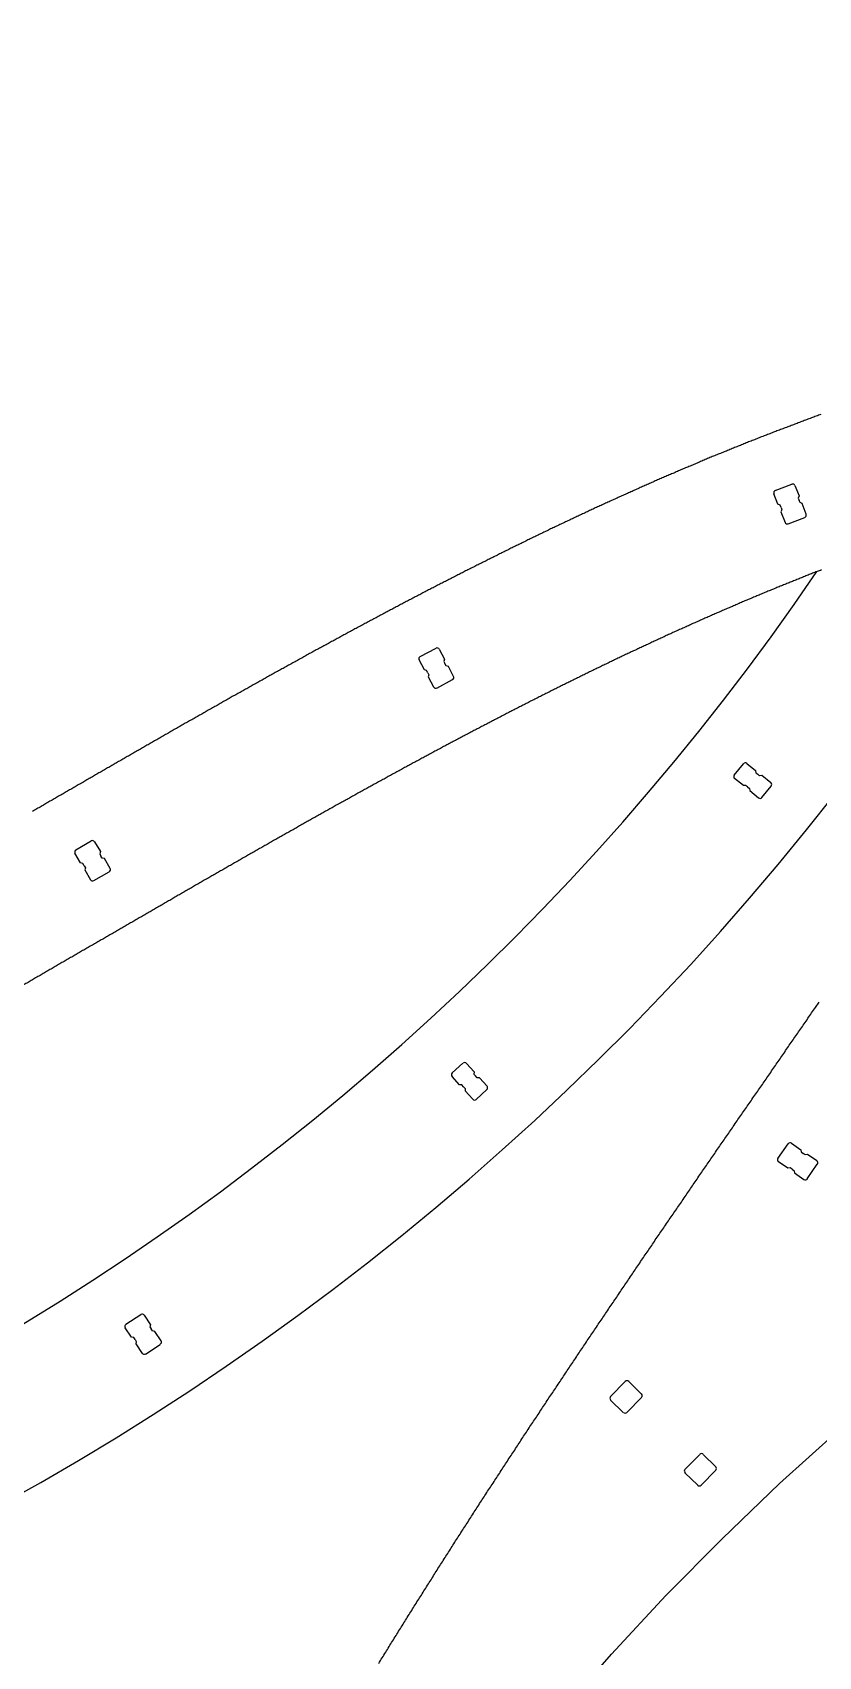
# Model space of a CAD drawing. Header units: inches. Extents: x 499362 to 502582, y 2541888 to 2545349.
# Drawn here: x 501401.6 to 501450.2, y 2543411.4 to 2543511.7 of the extents above; entities that cross this region are included whole.
import ezdxf

# ---------------------------------------------------------------- set-up
doc = ezdxf.new("R2010")
doc.units = ezdxf.units.IN
doc.linetypes.add('ACAD_ISO04W100', pattern=[30, 24, -3, 0, -3])
doc.layers.add('0-段落划分', color=2, linetype='Continuous')
doc.layers.add('桥-立柱', color=5, linetype='Continuous')

# ---------------------------------------------------------------- blocks, each defined once
blk = doc.blocks.new('A$C035667EC')
at = {"layer": '桥-立柱', "color": 1, "linetype": 'Continuous'}
for p, q in [((501447.71, 2543482.59), (501447.46, 2543483.24)), ((501447.54, 2543483.43), (501448.57, 2543483.83)), ((501448.76, 2543483.75), (501449.02, 2543483.1)), ((501449.02, 2543483.1), (501448.96, 2543482.97)), ((501448.96, 2543482.97), (501449.01, 2543482.83)), ((501447.84, 2543482.53), (501447.71, 2543482.59)), ((501447.9, 2543482.39), (501447.84, 2543482.53)), ((501447.95, 2543482.25), (501447.89, 2543482.12)), ((501447.89, 2543482.12), (501448.15, 2543481.47)), ((501447.9, 2543482.39), (501447.95, 2543482.25)), ((501449.07, 2543482.69), (501449.01, 2543482.83)), ((501449.2, 2543482.63), (501449.07, 2543482.69)), ((501449.45, 2543481.98), (501449.2, 2543482.63)), ((501448.34, 2543481.38), (501449.37, 2543481.78)), ((501425.87, 2543472.36), (501425.54, 2543472.98)), ((501425.6, 2543473.18), (501426.58, 2543473.69)), ((501426.78, 2543473.63), (501427.1, 2543473.01)), ((501427.1, 2543473.01), (501427.06, 2543472.87)), ((501427.06, 2543472.87), (501427.13, 2543472.74)), ((501426, 2543472.32), (501425.87, 2543472.36)), ((501426.07, 2543472.18), (501426, 2543472.32)), ((501426.07, 2543472.18), (501426.14, 2543472.05)), ((501426.14, 2543472.05), (501426.1, 2543471.92)), ((501426.1, 2543471.92), (501426.42, 2543471.3)), ((501427.2, 2543472.61), (501427.13, 2543472.74)), ((501427.34, 2543472.57), (501427.2, 2543472.61)), ((501427.66, 2543471.95), (501427.34, 2543472.57)), ((501426.63, 2543471.23), (501427.6, 2543471.75)), ((501445, 2543465.85), (501445.57, 2543466.55)), ((501445.78, 2543466.57), (501446.32, 2543466.13)), ((501446.32, 2543466.13), (501446.34, 2543465.99)), ((501446.34, 2543465.99), (501446.46, 2543465.9)), ((501446.57, 2543465.81), (501446.46, 2543465.9)), ((501446.71, 2543465.82), (501446.57, 2543465.81)), ((501447.26, 2543465.38), (501446.71, 2543465.82)), ((501445.57, 2543465.2), (501445.03, 2543465.64)), ((501445.71, 2543465.21), (501445.57, 2543465.2)), ((501445.83, 2543465.12), (501445.71, 2543465.21)), ((501445.83, 2543465.12), (501445.95, 2543465.03)), ((501445.95, 2543465.03), (501445.96, 2543464.89)), ((501445.96, 2543464.89), (501446.51, 2543464.45)), ((501446.72, 2543464.47), (501447.28, 2543465.17)), ((501404.33, 2543461.23), (501405.28, 2543461.78)), ((501404.62, 2543460.42), (501404.27, 2543461.02)), ((501405.48, 2543461.73), (501405.84, 2543461.12)), ((501405.84, 2543461.12), (501405.8, 2543460.98)), ((501405.8, 2543460.98), (501405.87, 2543460.85)), ((501405.95, 2543460.72), (501405.87, 2543460.85)), ((501404.76, 2543460.38), (501404.62, 2543460.42)), ((501404.84, 2543460.25), (501404.76, 2543460.38)), ((501404.84, 2543460.25), (501404.91, 2543460.12)), ((501404.91, 2543460.12), (501404.88, 2543459.99)), ((501404.88, 2543459.99), (501405.23, 2543459.38)), ((501405.43, 2543459.33), (501406.38, 2543459.88)), ((501406.09, 2543460.69), (501405.95, 2543460.72)), ((501406.44, 2543460.08), (501406.09, 2543460.69)), ((501427.58, 2543447.44), (501428.24, 2543448.04)), ((501428.46, 2543448.03), (501428.93, 2543447.51)), ((501428.04, 2543446.71), (501427.57, 2543447.23)), ((501428.18, 2543446.7), (501428.04, 2543446.71)), ((501428.28, 2543446.59), (501428.18, 2543446.7)), ((501428.93, 2543447.51), (501428.92, 2543447.37)), ((501428.92, 2543447.37), (501429.02, 2543447.26)), ((501429.12, 2543447.15), (501429.02, 2543447.26)), ((501429.26, 2543447.14), (501429.12, 2543447.15)), ((501429.73, 2543446.63), (501429.26, 2543447.14)), ((501428.28, 2543446.59), (501428.38, 2543446.48)), ((501428.38, 2543446.48), (501428.38, 2543446.34)), ((501428.38, 2543446.34), (501428.85, 2543445.82)), ((501429.06, 2543445.81), (501429.72, 2543446.41)), ((501447.71, 2543442.15), (501448.33, 2543443.06)), ((501448.54, 2543443.1), (501449.12, 2543442.7)), ((501449.12, 2543442.7), (501449.14, 2543442.56)), ((501448.32, 2543441.55), (501447.75, 2543441.94)), ((501449.14, 2543442.56), (501449.27, 2543442.47)), ((501449.39, 2543442.39), (501449.27, 2543442.47)), ((501449.53, 2543442.41), (501449.39, 2543442.39)), ((501449.52, 2543440.9), (501450.14, 2543441.81)), ((501450.11, 2543442.02), (501449.53, 2543442.41)), ((501448.46, 2543441.57), (501448.32, 2543441.55)), ((501448.59, 2543441.49), (501448.46, 2543441.57)), ((501448.59, 2543441.49), (501448.71, 2543441.4)), ((501448.71, 2543441.4), (501448.73, 2543441.26)), ((501448.73, 2543441.26), (501449.31, 2543440.86)), ((501407.76, 2543431.12), (501407.37, 2543431.7)), ((501407.42, 2543431.91), (501408.34, 2543432.51)), ((501408.54, 2543432.47), (501408.93, 2543431.88)), ((501408.93, 2543431.88), (501408.9, 2543431.75)), ((501408.9, 2543431.75), (501408.98, 2543431.62)), ((501407.9, 2543431.09), (501407.76, 2543431.12)), ((501407.98, 2543430.96), (501407.9, 2543431.09)), ((501407.98, 2543430.96), (501408.06, 2543430.84)), ((501408.06, 2543430.84), (501408.03, 2543430.7)), ((501408.03, 2543430.7), (501408.42, 2543430.11)), ((501408.63, 2543430.07), (501409.54, 2543430.67)), ((501409.06, 2543431.5), (501408.98, 2543431.62)), ((501409.2, 2543431.47), (501409.06, 2543431.5)), ((501409.59, 2543430.88), (501409.2, 2543431.47)), ((501438.27, 2543428.37), (501437.36, 2543427.44)), ((501439.27, 2543427.6), (501438.49, 2543428.37)), ((501438.15, 2543426.46), (501437.37, 2543427.23)), ((501439.27, 2543427.39), (501438.36, 2543426.46)), ((501442.87, 2543423.87), (501441.96, 2543422.94)), ((501443.87, 2543423.1), (501443.08, 2543423.87)), ((501442.75, 2543421.96), (501441.96, 2543422.73)), ((501443.87, 2543422.89), (501442.96, 2543421.96))]:
    blk.add_line(p, q, dxfattribs=at)
for centre, start, end in [((501448.62, 2543483.69), 21.344, 111.344), ((501447.6, 2543483.29), 111.344, 201.344), ((501449.31, 2543481.92), 291.344, 21.344), ((501448.29, 2543481.52), 201.344, 291.344), ((501425.67, 2543473.05), 117.7663, 207.7663), ((501426.65, 2543473.56), 27.7663, 117.7663), ((501427.53, 2543471.88), 297.7663, 27.7663), ((501426.56, 2543471.37), 207.7663, 297.7663), ((501445.12, 2543465.75), 141.2088, 231.2088), ((501445.69, 2543466.46), 51.2088, 141.2088), ((501447.17, 2543465.27), 321.2088, 51.2088), ((501446.6, 2543464.56), 231.2088, 321.2088), ((501405.35, 2543461.65), 30.0944, 120.0944), ((501404.4, 2543461.1), 120.0944, 210.0944), ((501406.31, 2543460.01), 300.0944, 30.0944), ((501405.36, 2543459.46), 210.0944, 300.0944), ((501428.35, 2543447.93), 42.2564, 132.2564), ((501427.68, 2543447.33), 132.2564, 222.2564), ((501428.96, 2543445.92), 222.2564, 312.2564), ((501429.62, 2543446.53), 312.2564, 42.2564), ((501448.46, 2543442.97), 55.4091, 145.4091), ((501447.83, 2543442.07), 145.4091, 235.4091), ((501450.02, 2543441.89), 325.4091, 55.4091), ((501449.4, 2543440.99), 235.4091, 325.4091), ((501407.5, 2543431.78), 123.3039, 213.3039), ((501408.42, 2543432.39), 33.3039, 123.3039), ((501409.46, 2543430.8), 303.3039, 33.3039), ((501408.54, 2543430.2), 213.3039, 303.3039), ((501438.38, 2543428.27), 45.6108, 135.6108), ((501437.47, 2543427.34), 135.6108, 225.6108), ((501439.17, 2543427.5), 315.6108, 45.6108), ((501438.26, 2543426.57), 225.6108, 315.6108), ((501442.98, 2543423.77), 45.6108, 135.6108), ((501442.07, 2543422.84), 135.6108, 225.6108), ((501443.76, 2543423), 315.6108, 45.6108), ((501442.85, 2543422.07), 225.6108, 315.6108)]:
    blk.add_arc(centre, 0.15, start, end, dxfattribs=at)
blk = doc.blocks.new('A$C3A006F90')
at = {"layer": '0-段落划分', "color": 2, "flags": 128}
for points in [[(501450.36, 2543488.14, -0.000509), (501450.07, 2543488.03, -0.000506), (501449.77, 2543487.92, -0.000503), (501449.48, 2543487.81, -0.0005), (501449.19, 2543487.7, -0.000497), (501448.89, 2543487.59, -0.000494), (501448.6, 2543487.48, -0.000491), (501448.31, 2543487.37, -0.000489), (501448.01, 2543487.26, -0.000486), (501447.72, 2543487.15, -0.000483), (501447.43, 2543487.04, -0.00048), (501447.14, 2543486.92, -0.000477), (501446.85, 2543486.81, -0.000474), (501446.55, 2543486.7, -0.000471), (501446.26, 2543486.58, -0.000468), (501445.97, 2543486.47, -0.000465), (501445.68, 2543486.35, -0.000462), (501445.39, 2543486.23, -0.000459), (501445.1, 2543486.12, -0.000456), (501444.81, 2543486, -0.000453), (501444.52, 2543485.88, -0.00045), (501444.23, 2543485.76, -0.000447), (501443.94, 2543485.65, -0.000444), (501443.65, 2543485.53, -0.000441), (501443.36, 2543485.41, -0.000438), (501443.07, 2543485.29, -0.000435), (501442.79, 2543485.16, -0.000433), (501442.5, 2543485.04, -0.00043), (501442.21, 2543484.92, -0.000427), (501441.92, 2543484.8, -0.000424), (501441.63, 2543484.68, -0.000421), (501441.35, 2543484.55, -0.000418), (501441.06, 2543484.43, -0.000415), (501440.77, 2543484.31, -0.000412), (501440.49, 2543484.18, -0.000409), (501440.2, 2543484.06, -0.000406), (501439.91, 2543483.93, -0.000403), (501439.63, 2543483.8, -0.0004), (501439.34, 2543483.68, -0.000397), (501439.05, 2543483.55, -0.000394), (501438.77, 2543483.42, -0.000391), (501438.48, 2543483.29, -0.000388), (501438.2, 2543483.17, -0.000385), (501437.91, 2543483.04, -0.000383), (501437.63, 2543482.91, -0.00038), (501437.34, 2543482.78, -0.000377), (501437.06, 2543482.65, -0.000374), (501436.78, 2543482.52, -0.000371), (501436.49, 2543482.39, -0.000368), (501436.21, 2543482.26, -0.000365), (501435.93, 2543482.13, -0.000362), (501435.64, 2543481.99, -0.000359), (501435.36, 2543481.86, -0.000356), (501435.08, 2543481.73, -0.000353), (501434.79, 2543481.59, -0.00035), (501434.51, 2543481.46, -0.000347), (501434.23, 2543481.33, -0.000344), (501433.95, 2543481.19, -0.000341), (501433.66, 2543481.06, -0.000339), (501433.38, 2543480.92, -0.000336), (501433.1, 2543480.79, -0.000333), (501432.82, 2543480.65, -0.00033), (501432.54, 2543480.52, -0.000327), (501432.26, 2543480.38, -0.000324), (501431.98, 2543480.24, -0.000321), (501431.7, 2543480.1, -0.000318), (501431.42, 2543479.97, -0.000315), (501431.14, 2543479.83, -0.000312), (501430.86, 2543479.69, -0.000309), (501430.58, 2543479.55, -0.000306), (501430.3, 2543479.41, -0.000303), (501430.02, 2543479.27, -0.0003), (501429.74, 2543479.13, -0.000298), (501429.46, 2543478.99, -0.000295), (501429.18, 2543478.85, -0.000292), (501428.9, 2543478.71, -0.000289), (501428.62, 2543478.57, -0.000286), (501428.34, 2543478.43, -0.000283), (501428.07, 2543478.29, -0.00028), (501427.79, 2543478.15, -0.000277), (501427.51, 2543478, -0.000274), (501427.23, 2543477.86, -0.000271), (501426.95, 2543477.72, -0.000268), (501426.68, 2543477.58, -0.000265), (501426.4, 2543477.43, -0.000262), (501426.12, 2543477.29, -0.00026), (501425.84, 2543477.15, -0.000257), (501425.57, 2543477, -0.000254), (501425.29, 2543476.86, -0.000251), (501425.01, 2543476.71, -0.000248), (501424.74, 2543476.57, -0.000245), (501424.46, 2543476.42, -0.000242), (501424.19, 2543476.28, -0.000239), (501423.91, 2543476.13, -0.000236), (501423.63, 2543475.98, -0.000233), (501423.36, 2543475.84, -0.00023), (501423.08, 2543475.69, -0.000227), (501422.81, 2543475.54, -0.000225), (501422.53, 2543475.4, -0.000222), (501422.26, 2543475.25, -0.000219), (501421.98, 2543475.1, -0.000216), (501421.71, 2543474.95, -0.000213), (501421.43, 2543474.81, -0.00021), (501421.16, 2543474.66, -0.000207), (501420.88, 2543474.51, -0.000204), (501420.61, 2543474.36, -0.000201), (501420.34, 2543474.21, -0.000198), (501420.06, 2543474.06, -0.000195), (501419.79, 2543473.91, -0.000193), (501419.51, 2543473.76, -0.00019), (501419.24, 2543473.62, -0.000187), (501418.97, 2543473.47, -0.000184), (501418.69, 2543473.32, -0.000181), (501418.42, 2543473.16, -0.000178), (501418.15, 2543473.01, -0.000175), (501417.88, 2543472.86, -0.000172), (501417.6, 2543472.71, -0.000169), (501417.33, 2543472.56, -0.000166), (501417.06, 2543472.41, -0.000163), (501416.78, 2543472.26, -0.000161), (501416.51, 2543472.11, -0.000158), (501416.24, 2543471.96, -0.000155), (501415.97, 2543471.8, -0.000152), (501415.7, 2543471.65, -0.000149), (501415.42, 2543471.5, -0.000146), (501415.15, 2543471.35, -0.000143), (501414.88, 2543471.19, -0.00014), (501414.61, 2543471.04, -0.000137), (501414.34, 2543470.89, -0.000134), (501414.06, 2543470.74, -0.000132), (501413.79, 2543470.58, -0.000129), (501413.52, 2543470.43, -0.000126), (501413.25, 2543470.28, -0.000122), (501412.98, 2543470.12, -0.00012), (501412.71, 2543469.97, -0.000117), (501412.44, 2543469.82, -0.000114), (501412.17, 2543469.66, -0.000111), (501411.9, 2543469.51, -0.000108), (501411.63, 2543469.35, -0.000105), (501411.35, 2543469.2, -0.000102), (501411.08, 2543469.05, -0.000099), (501410.81, 2543468.89, -0.000097), (501410.54, 2543468.74, -0.000094), (501410.27, 2543468.58, -0.000091), (501410, 2543468.43, -0.000088), (501409.73, 2543468.27, -0.000085), (501409.46, 2543468.12, -0.000082), (501409.19, 2543467.96, -0.000079), (501408.92, 2543467.81, -0.000076), (501408.65, 2543467.65, -0.000073), (501408.38, 2543467.5, -0.000071), (501408.11, 2543467.34, -0.000068), (501407.84, 2543467.19, -0.000065), (501407.57, 2543467.03, -0.000062), (501407.3, 2543466.88, -0.000059), (501407.03, 2543466.72, -0.000056), (501406.76, 2543466.57, -0.000053), (501406.49, 2543466.41, -0.00005), (501406.22, 2543466.25, -0.000048), (501405.95, 2543466.1, -0.000045), (501405.68, 2543465.94, -0.000042), (501405.41, 2543465.79, -0.000039), (501405.14, 2543465.63, -0.000036), (501404.88, 2543465.48, -0.000033), (501404.61, 2543465.32, -0.00003), (501404.34, 2543465.16, -0.000027), (501404.07, 2543465.01, -0.000024), (501403.8, 2543464.85, -0.000022), (501403.53, 2543464.7, -0.000019), (501403.26, 2543464.54, -0.000016), (501402.99, 2543464.38, -0.000013), (501402.72, 2543464.23, -0.00001), (501402.45, 2543464.07, -0.000007), (501402.18, 2543463.91, -0.000004), (501401.91, 2543463.76, -0.000001), (501401.64, 2543463.6, -0.000001)], [(501450.4, 2543478.53, -0.000427), (501450.12, 2543478.43, -0.000425), (501449.84, 2543478.32, -0.000423), (501449.57, 2543478.21, -0.00042), (501449.29, 2543478.1, -0.000418), (501449.02, 2543477.99, -0.000416), (501448.74, 2543477.88, -0.000413), (501448.47, 2543477.77, -0.000411), (501448.19, 2543477.66, -0.000408), (501447.92, 2543477.55, -0.000406), (501447.64, 2543477.44, -0.000404), (501447.37, 2543477.32, -0.000401), (501447.09, 2543477.21, -0.000399), (501446.82, 2543477.1, -0.000397), (501446.54, 2543476.98, -0.000394), (501446.27, 2543476.87, -0.000392), (501446, 2543476.75, -0.000389), (501445.72, 2543476.64, -0.000387), (501445.45, 2543476.52, -0.000384), (501445.17, 2543476.4, -0.000382), (501444.9, 2543476.28, -0.00038), (501444.63, 2543476.17, -0.000377), (501444.35, 2543476.05, -0.000375), (501444.08, 2543475.93, -0.000372), (501443.81, 2543475.81, -0.00037), (501443.53, 2543475.69, -0.000368), (501443.26, 2543475.57, -0.000365), (501442.99, 2543475.45, -0.000363), (501442.72, 2543475.33, -0.00036), (501442.44, 2543475.21, -0.000358), (501442.17, 2543475.08, -0.000355), (501441.9, 2543474.96, -0.000353), (501441.63, 2543474.84, -0.00035), (501441.35, 2543474.72, -0.000348), (501441.08, 2543474.59, -0.000345), (501440.81, 2543474.47, -0.000343), (501440.54, 2543474.34, -0.000341), (501440.26, 2543474.22, -0.000338), (501439.99, 2543474.09, -0.000336), (501439.72, 2543473.96, -0.000333), (501439.45, 2543473.84, -0.000331), (501439.18, 2543473.71, -0.000328), (501438.91, 2543473.58, -0.000326), (501438.64, 2543473.46, -0.000323), (501438.36, 2543473.33, -0.000321), (501438.09, 2543473.2, -0.000318), (501437.82, 2543473.07, -0.000316), (501437.55, 2543472.94, -0.000313), (501437.28, 2543472.81, -0.000311), (501437.01, 2543472.68, -0.000308), (501436.74, 2543472.55, -0.000306), (501436.47, 2543472.42, -0.000303), (501436.2, 2543472.29, -0.000301), (501435.93, 2543472.16, -0.000298), (501435.66, 2543472.02, -0.000296), (501435.39, 2543471.89, -0.000293), (501435.12, 2543471.76, -0.000291), (501434.85, 2543471.62, -0.000288), (501434.58, 2543471.49, -0.000285), (501434.31, 2543471.36, -0.000283), (501434.04, 2543471.22, -0.00028), (501433.77, 2543471.09, -0.000278), (501433.5, 2543470.95, -0.000275), (501433.23, 2543470.82, -0.000273), (501432.96, 2543470.68, -0.00027), (501432.69, 2543470.54, -0.000268), (501432.42, 2543470.41, -0.000265), (501432.15, 2543470.27, -0.000263), (501431.88, 2543470.13, -0.00026), (501431.61, 2543469.99, -0.000257), (501431.34, 2543469.86, -0.000255), (501431.07, 2543469.72, -0.000252), (501430.81, 2543469.58, -0.00025), (501430.54, 2543469.44, -0.000247), (501430.27, 2543469.3, -0.000244), (501430, 2543469.16, -0.000242), (501429.73, 2543469.02, -0.000239), (501429.46, 2543468.88, -0.000237), (501429.19, 2543468.74, -0.000234), (501428.92, 2543468.6, -0.000232), (501428.66, 2543468.46, -0.000229), (501428.39, 2543468.32, -0.000226), (501428.12, 2543468.18, -0.000224), (501427.85, 2543468.03, -0.000221), (501427.58, 2543467.89, -0.000218), (501427.31, 2543467.75, -0.000216), (501427.05, 2543467.61, -0.000213), (501426.78, 2543467.46, -0.000211), (501426.51, 2543467.32, -0.000208), (501426.24, 2543467.17, -0.000205), (501425.97, 2543467.03, -0.000203), (501425.71, 2543466.89, -0.0002), (501425.44, 2543466.74, -0.000197), (501425.17, 2543466.6, -0.000195), (501424.9, 2543466.45, -0.000192), (501424.64, 2543466.31, -0.000189), (501424.37, 2543466.16, -0.000187), (501424.1, 2543466.01, -0.000184), (501423.83, 2543465.87, -0.000181), (501423.56, 2543465.72, -0.000179), (501423.3, 2543465.57, -0.000176), (501423.03, 2543465.43, -0.000173), (501422.76, 2543465.28, -0.000171), (501422.49, 2543465.13, -0.000168), (501422.23, 2543464.99, -0.000165), (501421.96, 2543464.84, -0.000163), (501421.69, 2543464.69, -0.00016), (501421.42, 2543464.54, -0.000157), (501421.16, 2543464.39, -0.000155), (501420.89, 2543464.24, -0.000152), (501420.62, 2543464.1, -0.000149), (501420.35, 2543463.95, -0.000147), (501420.09, 2543463.8, -0.000144), (501419.82, 2543463.65, -0.000141), (501419.55, 2543463.5, -0.000138), (501419.29, 2543463.35, -0.000136), (501419.02, 2543463.2, -0.000133), (501418.75, 2543463.05, -0.00013), (501418.48, 2543462.9, -0.000128), (501418.22, 2543462.75, -0.000125), (501417.95, 2543462.59, -0.000124), (501417.68, 2543462.44, -0.000122), (501417.41, 2543462.29, -0.00012), (501417.14, 2543462.14, -0.000117), (501416.88, 2543461.99, -0.000114), (501416.61, 2543461.84, -0.000111), (501416.34, 2543461.68, -0.000108), (501416.07, 2543461.53, -0.000105), (501415.81, 2543461.38, -0.000102), (501415.54, 2543461.23, -0.000099), (501415.27, 2543461.07, -0.000097), (501415, 2543460.92, -0.000094), (501414.74, 2543460.77, -0.000091), (501414.47, 2543460.62, -0.000088), (501414.2, 2543460.46, -0.000085), (501413.94, 2543460.31, -0.000082), (501413.67, 2543460.16, -0.000079), (501413.4, 2543460, -0.000076), (501413.13, 2543459.85, -0.000073), (501412.86, 2543459.69, -0.000071), (501412.6, 2543459.54, -0.000068), (501412.33, 2543459.39, -0.000065), (501412.06, 2543459.23, -0.000062), (501411.79, 2543459.08, -0.000059), (501411.53, 2543458.92, -0.000056), (501411.26, 2543458.77, -0.000053), (501410.99, 2543458.61, -0.00005), (501410.72, 2543458.46, -0.000048), (501410.45, 2543458.3, -0.000045), (501410.19, 2543458.15, -0.000042), (501409.92, 2543457.99, -0.000039), (501409.65, 2543457.84, -0.000036), (501409.38, 2543457.68, -0.000033), (501409.11, 2543457.53, -0.00003), (501408.85, 2543457.37, -0.000027), (501408.58, 2543457.22, -0.000024), (501408.31, 2543457.06, -0.000022), (501408.04, 2543456.91, -0.000019), (501407.77, 2543456.75, -0.000016), (501407.5, 2543456.6, -0.000013), (501407.23, 2543456.44, -0.00001), (501406.97, 2543456.28, -0.000007), (501406.7, 2543456.13, -0.000004), (501406.43, 2543455.97, -0.000001), (501406.16, 2543455.82, -0.000001)], [(501406.16, 2543455.82, 0.000001), (501405.89, 2543455.66, 0.000004), (501405.62, 2543455.5, 0.000007), (501405.35, 2543455.35, 0.00001), (501405.08, 2543455.19, 0.000013), (501404.81, 2543455.04, 0.000015), (501404.54, 2543454.88, 0.000018), (501404.27, 2543454.72, 0.000021), (501404, 2543454.57, 0.000024), (501403.73, 2543454.41, 0.000026), (501403.46, 2543454.26, 0.000029), (501403.19, 2543454.1, 0.000032), (501402.92, 2543453.94, 0.000035), (501402.65, 2543453.79, 0.000038), (501402.38, 2543453.63, 0.00004), (501402.11, 2543453.47, 0.000043), (501401.84, 2543453.32, 0.000046), (501401.57, 2543453.16, 0.000049), (501401.3, 2543453, 0.000052), (501401.03, 2543452.85, 0.000054)], [(501423.04, 2543410.95, 0.000222), (501423.25, 2543411.3, 0.00022), (501423.47, 2543411.64, 0.000218), (501423.68, 2543411.99, 0.000216), (501423.89, 2543412.33, 0.000215), (501424.11, 2543412.68, 0.000213), (501424.32, 2543413.02, 0.000211), (501424.54, 2543413.37, 0.000209), (501424.75, 2543413.71, 0.000207), (501424.97, 2543414.06, 0.000205), (501425.18, 2543414.4, 0.000203), (501425.4, 2543414.75, 0.000202), (501425.62, 2543415.09, 0.0002), (501425.83, 2543415.43, 0.000198), (501426.05, 2543415.78, 0.000196), (501426.27, 2543416.12, 0.000194), (501426.48, 2543416.46, 0.000192), (501426.7, 2543416.81, 0.000191), (501426.92, 2543417.15, 0.000189), (501427.14, 2543417.49, 0.000187), (501427.36, 2543417.83, 0.000185), (501427.57, 2543418.18, 0.000183), (501427.79, 2543418.52, 0.000181), (501428.01, 2543418.86, 0.000179), (501428.23, 2543419.2, 0.000178), (501428.45, 2543419.54, 0.000176), (501428.67, 2543419.88, 0.000174), (501428.89, 2543420.23, 0.000172), (501429.11, 2543420.57, 0.00017), (501429.33, 2543420.91, 0.000168), (501429.55, 2543421.25, 0.000167), (501429.77, 2543421.59, 0.000165), (501429.99, 2543421.93, 0.000163), (501430.22, 2543422.27, 0.000161), (501430.44, 2543422.61, 0.000159), (501430.66, 2543422.95, 0.000157), (501430.88, 2543423.29, 0.000155), (501431.1, 2543423.63, 0.000154), (501431.33, 2543423.97, 0.000152), (501431.55, 2543424.31, 0.00015), (501431.77, 2543424.65, 0.000148), (501431.99, 2543424.99, 0.000146), (501432.22, 2543425.33, 0.000144), (501432.44, 2543425.67, 0.000143), (501432.67, 2543426, 0.000141), (501432.89, 2543426.34, 0.000139), (501433.11, 2543426.68, 0.000137), (501433.34, 2543427.02, 0.000135), (501433.56, 2543427.36, 0.000133), (501433.79, 2543427.7, 0.000131), (501434.01, 2543428.03, 0.00013), (501434.24, 2543428.37, 0.000128), (501434.46, 2543428.71, 0.000126), (501434.69, 2543429.05, 0.000124), (501434.91, 2543429.39, 0.000122), (501435.14, 2543429.72, 0.00012), (501435.36, 2543430.06, 0.000118), (501435.59, 2543430.4, 0.000116), (501435.81, 2543430.73, 0.000115), (501436.04, 2543431.07, 0.000113), (501436.27, 2543431.41, 0.000111), (501436.49, 2543431.74, 0.000109), (501436.72, 2543432.08, 0.000107), (501436.95, 2543432.42, 0.000105), (501437.17, 2543432.75, 0.000104), (501437.4, 2543433.09, 0.000102), (501437.63, 2543433.43, 0.0001), (501437.86, 2543433.76, 0.000098), (501438.08, 2543434.1, 0.000096), (501438.31, 2543434.44, 0.000094), (501438.54, 2543434.77, 0.000093), (501438.77, 2543435.11, 0.000091), (501438.99, 2543435.44, 0.000089), (501439.22, 2543435.78, 0.000087), (501439.45, 2543436.11, 0.000085), (501439.68, 2543436.45, 0.000083), (501439.91, 2543436.78, 0.000082), (501440.13, 2543437.12, 0.00008), (501440.36, 2543437.46, 0.000078), (501440.59, 2543437.79, 0.000076), (501440.82, 2543438.13, 0.000074), (501441.05, 2543438.46, 0.000072), (501441.28, 2543438.79, 0.000071), (501441.51, 2543439.13, 0.000069), (501441.74, 2543439.46, 0.000067), (501441.97, 2543439.8, 0.000065), (501442.2, 2543440.13, 0.000063), (501442.42, 2543440.47, 0.000061), (501442.65, 2543440.8, 0.00006), (501442.88, 2543441.14, 0.000058), (501443.11, 2543441.47, 0.000056), (501443.34, 2543441.81, 0.000054), (501443.57, 2543442.14, 0.000052), (501443.8, 2543442.47, 0.00005), (501444.03, 2543442.81, 0.000049), (501444.26, 2543443.14, 0.000047), (501444.49, 2543443.48, 0.000045), (501444.72, 2543443.81, 0.000043), (501444.95, 2543444.14, 0.000041), (501445.18, 2543444.48, 0.000039), (501445.41, 2543444.81, 0.000038), (501445.64, 2543445.15, 0.000036), (501445.87, 2543445.48, 0.000034), (501446.1, 2543445.81, 0.000032), (501446.34, 2543446.15, 0.00003), (501446.57, 2543446.48, 0.000028), (501446.8, 2543446.81, 0.000027), (501447.03, 2543447.15, 0.000025), (501447.26, 2543447.48, 0.000023), (501447.49, 2543447.82, 0.000021), (501447.72, 2543448.15, 0.000019), (501447.95, 2543448.48, 0.000017), (501448.18, 2543448.82, 0.000016), (501448.41, 2543449.15, 0.000014), (501448.64, 2543449.48, 0.000012), (501448.87, 2543449.82, 0.00001), (501449.1, 2543450.15, 0.000008), (501449.33, 2543450.48, 0.000006), (501449.56, 2543450.82, 0.000005), (501449.79, 2543451.15, 0.000003), (501450.03, 2543451.48), (501450.26, 2543451.82)]]:
    blk.add_lwpolyline(points, format="xyb", dxfattribs=at)
blk.add_lwpolyline([(501420.04, 2543387.42), (501422.57, 2543391.7), (501425.25, 2543395.89), (501428.08, 2543399.97), (501431.06, 2543403.94), (501434.17, 2543407.79), (501437.42, 2543411.53), (501440.78, 2543415.15), (501444.25, 2543418.66), (501447.81, 2543422.07), (501451.46, 2543425.37), (501455.19, 2543428.58), (501458.99, 2543431.7)], dxfattribs=at)
at = {"layer": '0-段落划分', "color": 6, "linetype": 'ACAD_ISO04W100'}
blk.add_arc((507344.92, 2543658.92), 6000, 174.220781, 192.567374, dxfattribs=at)
at = {"layer": '0-段落划分', "color": 2}
for radius, end in [(168, 329.6131), (159, 325.7374)]:
    blk.add_arc((501318.71, 2543567.94), radius, 269.9534, end, dxfattribs=at)
at = {"layer": '0-段落划分', "color": 2, "linetype": 'Continuous'}
blk.add_blockref('A$C035667EC', (0, 0), dxfattribs=at)

msp = doc.modelspace()

# ---------------------------------------------------------------- block references
at = {"layer": '0-段落划分'}
msp.add_blockref('A$C3A006F90', (0, 0), dxfattribs=at)

doc.saveas('drawing.dxf')
